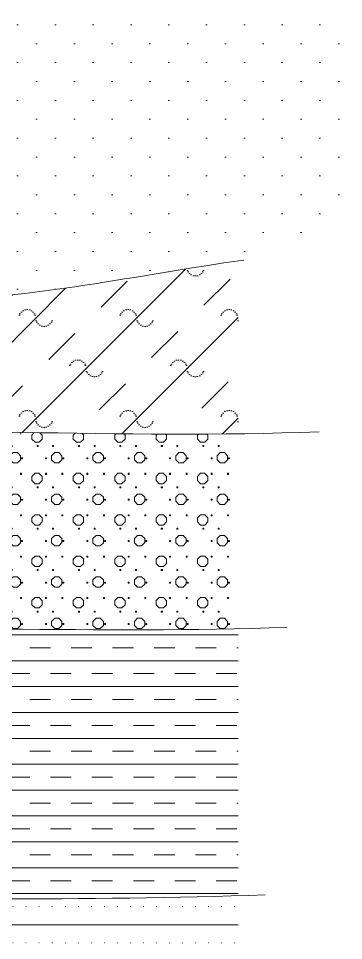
# Model space of a CAD drawing. Header units: millimetres. Extents: x -487 to 1510, y 26 to 459.
# Drawn here: x 994.3 to 1019.4, y 88.4 to 159.6 of the extents above; entities that cross this region are included whole.
import ezdxf

# ---------------------------------------------------------------- set-up
doc = ezdxf.new("R2010")
doc.units = ezdxf.units.MM
doc.layers.add('地质', color=8, linetype='Continuous', lineweight=9)

msp = doc.modelspace()

# ---------------------------------------------------------------- hatches: boundary and pattern name
at = {"layer": '地质'}
h = msp.add_hatch(dxfattribs=at)
h.set_pattern_fill('粉砂', color=256, scale=0.365, style=0)
h.set_pattern_definition([(0, (0, 0), (1.46, 1.46), [0, -2.92])])
edge = h.paths.add_edge_path()
edge.add_spline(control_points=[(1011.739999361278, 140.962666786377), (1032.449665800019, 147.901094198119), (1054.581248603213, 178.4633399110658), (1088.685018071877, 184.3402308369437), (1100.512493678173, 185.5)], knot_values=[0, 0, 0, 0, 65.52319078438887, 100.7067906943757, 100.7067906943757, 100.7067906943757, 100.7067906943758], degree=3, periodic=0)
edge.add_line((1100.512493678173, 185.5), (1099.012493678173, 185.5))
edge.add_line((1099.012493678173, 185.5), (1099.012493678173, 209.1666666666666))
edge.add_spline(control_points=[(1099.012493678173, 209.1666666666667), (1093.083632923925, 208.0986011814722), (1069.269008352002, 201.1633873294425), (1029.041657578757, 195.4897086941922), (993.2912014643837, 192.1187496247212), (973.9684977090271, 189.9018798702637), (971.4574332767195, 188.4666666666667)], knot_values=[649.1010055236413, 649.1010055236413, 649.1010055236413, 649.1010055236413, 667.2214145270441, 723.3387984328406, 769.3599474179633, 778.4725519987131, 778.4725519987131, 778.4725519987131, 778.4725519987134], degree=3, periodic=0)
edge.add_line((971.4574332767193, 188.4666666666666), (971.4574332767191, 136.4666666666666))
edge.add_spline(control_points=[(971.4574332767195, 136.4666666666667), (976.3367045186336, 138.0805026042539), (990.2167888096442, 136.9114204917104), (1003.224105965307, 139.7260116429266), (1011.30242975362, 140.8996596121705)], knot_values=[25.12476302369991, 25.12476302369999, 25.12476302369999, 25.12476302369999, 40.72939052020523, 65.22475859107598, 65.22475859107598, 65.22475859107598, 65.22475859107598], degree=3, periodic=0)
edge.add_spline(control_points=[(1011.30242975362, 140.8996596121705), (1011.448242154081, 140.920843762766), (1011.594097791452, 140.9418501375867), (1011.739999361278, 140.962666786377)], knot_values=[65.22475859107598, 65.22475859107598, 65.22475859107598, 65.22475859107598, 65.66689590967916, 65.66689590967916, 65.66689590967916, 65.66689590967916], degree=3, periodic=0)
h.paths.add_polyline_path([(1099.574993678173, 184.1625), (1108.983327011506, 184.1625), (1108.983327011506, 186.7875), (1099.574993678173, 186.7875)], flags=9)
h.paths.add_polyline_path([(972.0199332767193, 135.1291666666666), (981.4282666100526, 135.1291666666666), (981.4282666100526, 137.7541666666666), (972.0199332767193, 137.7541666666666)], flags=9)
h.paths.add_polyline_path([(972.0249332767193, 187.1341666666666), (981.4232666100526, 187.1341666666666), (981.4232666100526, 189.7291666666666), (972.0249332767193, 189.7291666666666)], flags=24)
h.paths.add_polyline_path([(1095.254993678173, 191.8591666666667), (1098.769993678173, 191.8591666666667), (1098.769993678173, 194.7241666666667), (1095.254993678173, 194.7241666666667)], flags=24)
h.paths.add_polyline_path([(1095.254993678173, 191.8591666666667), (1098.769993678173, 191.8591666666667), (1098.769993678173, 194.7241666666667), (1095.254993678173, 194.7241666666667)], flags=8)
h.paths.add_polyline_path([(1095.254993678173, 200.1925), (1098.769993678173, 200.1925), (1098.769993678173, 203.0575), (1095.254993678173, 203.0575)], flags=24)
h.paths.add_polyline_path([(1095.254993678173, 200.1925), (1098.769993678173, 200.1925), (1098.769993678173, 203.0575), (1095.254993678173, 203.0575)], flags=8)
h.paths.add_polyline_path([(1095.254993678173, 207.8591666666667), (1098.769993678173, 207.8591666666667), (1098.769993678173, 210.7241666666667), (1095.254993678173, 210.7241666666667)], flags=24)
h.paths.add_polyline_path([(1095.254993678173, 207.8591666666667), (1098.769993678173, 207.8591666666667), (1098.769993678173, 210.7241666666667), (1095.254993678173, 210.7241666666667)], flags=9)
h.paths.add_polyline_path([(974.6457666100526, 151.3416666666666), (976.3579888322748, 151.3416666666666), (976.3579888322748, 152.2116666666667), (974.6457666100526, 152.2116666666667)], flags=8)
h.paths.add_polyline_path([(973.0074332767192, 151.2066666666666), (986.7074332767193, 151.2066666666666), (986.7074332767193, 153.9066666666666), (973.0074332767192, 153.9066666666666)], flags=24)
h.paths.add_polyline_path([(974.6457666100526, 183.0083333333333), (976.3579888322748, 183.0083333333333), (976.3579888322748, 183.8783333333334), (974.6457666100526, 183.8783333333334)], flags=8)
h.paths.add_polyline_path([(973.0074332767192, 182.8733333333333), (986.7074332767193, 182.8733333333333), (986.7074332767193, 185.5733333333333), (973.0074332767192, 185.5733333333333)], flags=24)
h.paths.add_polyline_path([(1095.327493678173, 190.4616666666667), (1098.697493678173, 190.4616666666667), (1098.697493678173, 192.8916666666667), (1095.327493678173, 192.8916666666667)], flags=24)
h.paths.add_polyline_path([(1095.327493678173, 198.795), (1098.697493678173, 198.795), (1098.697493678173, 201.225), (1095.327493678173, 201.225)], flags=24)
h.paths.add_polyline_path([(1095.327493678173, 206.4616666666667), (1098.697493678173, 206.4616666666667), (1098.697493678173, 208.8916666666667), (1095.327493678173, 208.8916666666667)], flags=24)
h.paths.add_polyline_path([(972.961687061867, 149.6787070415765), (980.6655082586947, 149.6787070415765), (980.6655082586947, 152.4195866378274), (972.961687061867, 152.4195866378274)], flags=24)
h.paths.add_polyline_path([(972.9623359443473, 165.348618120644), (980.6648593762145, 165.348618120644), (980.6648593762145, 168.0856044220139), (972.9623359443473, 168.0856044220139)], flags=24)
h.paths.add_polyline_path([(972.961687061867, 181.3453737082432), (980.6655082586947, 181.3453737082432), (980.6655082586947, 184.0862533044941), (972.961687061867, 184.0862533044941)], flags=24)
h.paths.add_polyline_path([(1092.404854789284, 195.4895833333333), (1095.370132567062, 195.4895833333333), (1095.370132567062, 199.0520833333333), (1092.404854789284, 199.0520833333333)], flags=24)
h = msp.add_hatch(dxfattribs=at)
h.set_pattern_fill('淤泥质粉质粘土', color=256, scale=0.3, style=0)
h.set_pattern_definition([(45, (0.039, 0.22178), (4.618527782440651e-16, 7.798822111062671), [0, -5.514600000000001]), (45, (0.08710000000000001, 0.325), (4.618527782440651e-16, 7.798822111062671), [0, -5.514600000000001]), (45, (0.195, 0.455), (4.618527782440651e-16, 7.798822111062671), [0, -5.514600000000001]), (45, (0.325, 0.5629000000000001), (4.618527782440651e-16, 7.798822111062671), [0, -5.514600000000001]), (45, (0.4875, 0.6292), (4.618527782440651e-16, 7.798822111062671), [0, -5.514600000000001]), (45, (0.65, 0.65), (4.618527782440651e-16, 7.798822111062671), [0, -5.514600000000001]), (45, (0.8125, 0.6292), (4.618527782440651e-16, 7.798822111062671), [0, -5.514600000000001]), (45, (0.9750000000000001, 0.5629000000000001), (4.618527782440651e-16, 7.798822111062671), [0, -5.514600000000001]), (45, (1.105, 0.455), (4.618527782440651e-16, 7.798822111062671), [0, -5.514600000000001]), (45, (1.2129, 0.325), (4.618527782440651e-16, 7.798822111062671), [0, -5.514600000000001]), (45, (1.261, 0.22178), (4.618527782440651e-16, 7.798822111062671), [0, -5.514600000000001]), (45, (1.3, 0), (4.618527782440651e-16, 7.798822111062671), [0, -5.514600000000001]), (45, (1.339, -0.22178), (4.618527782440651e-16, 7.798822111062671), [0, -5.514600000000001]), (45, (1.3871, -0.325), (4.618527782440651e-16, 7.798822111062671), [0, -5.514600000000001]), (45, (1.495, -0.455), (4.618527782440651e-16, 7.798822111062671), [0, -5.514600000000001]), (45, (1.625, -0.5629000000000001), (4.618527782440651e-16, 7.798822111062671), [0, -5.514600000000001]), (45, (1.7875, -0.6292), (4.618527782440651e-16, 7.798822111062671), [0, -5.514600000000001]), (45, (1.95, -0.65), (4.618527782440651e-16, 7.798822111062671), [0, -5.514600000000001]), (45, (2.1125, -0.6292), (4.618527782440651e-16, 7.798822111062671), [0, -5.514600000000001]), (45, (2.275, -0.5629000000000001), (4.618527782440651e-16, 7.798822111062671), [0, -5.514600000000001]), (45, (2.405, -0.455), (4.618527782440651e-16, 7.798822111062671), [0, -5.514600000000001]), (45, (2.5129, -0.325), (4.618527782440651e-16, 7.798822111062671), [0, -5.514600000000001]), (45, (2.561, -0.22178), (4.618527782440651e-16, 7.798822111062671), [0, -5.514600000000001]), (45, (1.3, 0), (-3.899411055531335, 3.899411055531335), []), (45, (5.514600000000001, 0), (-3.899411055531335, 3.899411055531335), [2.86, -2.86])])
edge = h.paths.add_edge_path()
edge.add_spline(control_points=[(1011.30242975362, 140.8996596121705), (1003.224105965307, 139.7260116429266), (990.2167888096442, 136.9114204917104), (976.3367045186336, 138.0805026042539), (971.4574332767195, 136.4666666666667)], knot_values=[25.1247630236999, 25.1247630236999, 25.1247630236999, 25.1247630236999, 49.62013109457065, 65.2247585910759, 65.2247585910759, 65.2247585910759, 65.22475859107598], degree=3, periodic=0)
edge.add_line((971.4574332767193, 136.4666666666667), (971.4574332767193, 127.4666666666666))
edge.add_spline(control_points=[(971.4574332767191, 127.4666666666666), (984.7120388230587, 128.1368088580668), (998.0209282597974, 127.3665237556392), (1011.302429753619, 127.5345055914113)], knot_values=[436.9476168852325, 436.9476168852325, 436.9476168852325, 436.9476168852327, 476.7909949790481, 476.7909949790481, 476.7909949790481, 476.7909949790481], degree=3, periodic=0)
edge.add_line((1011.302429753619, 127.5345055914113), (1011.302429753619, 140.8996596121702))
edge = h.paths.add_edge_path()
edge.add_spline(control_points=[(971.4574332767195, 136.4666666666667), (964.001558926316, 134.0006102872932), (957.7647065047809, 126.7039582307313), (949.9904581743357, 125.8472184070143)], knot_values=[1.279779596799273, 1.279779596799273, 1.279779596799273, 1.279779596799354, 25.12476302369999, 25.12476302369999, 25.12476302369999, 25.12476302369999], degree=3, periodic=0)
edge.add_spline(control_points=[(949.9904581743552, 125.8472184069365), (957.1501182670012, 126.32198984738), (964.2958521235909, 127.104582885971), (971.4574332767191, 127.4666666666666)], knot_values=[415.4198856648617, 415.4198856648617, 415.4198856648617, 415.4198856648617, 436.9476168852325, 436.9476168852325, 436.9476168852325, 436.9476168852327], degree=3, periodic=0)
edge.add_line((971.4574332767193, 127.4666666666666), (971.4574332767194, 136.4666666666665))
h.paths.add_polyline_path([(972.0199332767193, 126.1291666666666), (981.4282666100526, 126.1291666666666), (981.4282666100526, 128.7541666666666), (972.0199332767193, 128.7541666666666)], flags=9)
h.paths.add_polyline_path([(972.0199332767193, 135.1291666666666), (981.4282666100526, 135.1291666666666), (981.4282666100526, 137.7541666666666), (972.0199332767193, 137.7541666666666)], flags=24)
h.paths.add_polyline_path([(974.6457666100526, 127.3416666666666), (976.3579888322748, 127.3416666666666), (976.3579888322748, 128.2116666666667), (974.6457666100526, 128.2116666666667)], flags=24)
h.paths.add_polyline_path([(973.0074332767192, 127.2066666666666), (985.285211054497, 127.2066666666666), (985.285211054497, 129.9066666666666), (973.0074332767192, 129.9066666666666)], flags=9)
h.paths.add_polyline_path([(972.9707714165895, 126.0211247296323), (979.1798557713118, 126.0211247296323), (979.1798557713118, 128.7074981975487), (972.9707714165895, 128.7074981975487)], flags=9)
h.paths.add_polyline_path([(967.6999332767193, 127.1591666666666), (971.2149332767192, 127.1591666666666), (971.2149332767192, 130.0241666666666), (967.6999332767193, 130.0241666666666)], flags=24)
h.paths.add_polyline_path([(967.6999332767193, 127.1591666666666), (971.2149332767192, 127.1591666666666), (971.2149332767192, 130.0241666666666), (967.6999332767193, 130.0241666666666)], flags=25)
h.paths.add_polyline_path([(967.7724332767193, 126.095), (971.1424332767192, 126.095), (971.1424332767192, 128.525), (967.7724332767193, 128.525)], flags=25)
h = msp.add_hatch(dxfattribs=at)
h.set_pattern_fill('砾砂', color=256, scale=0.3, style=0)
h.set_pattern_definition([(90, (2.6399968, 0.8), (-3.2, 1.959370166115804e-16), [0.08000000000000002, -3.12]), (225, (1.92, 1.28), (-3.200000990236648, 3.552713678800501e-16), [0.3394112, -4.18608]), (270, (1.68, 1.04), (3.2, -5.878110498347411e-16), [0.3200000000000001, -2.88]), (315, (1.68, 0.7200000000000001), (-3.200000990236647, 7.105427357601002e-16), [0.3394112, -4.18608]), (0, (1.92, 0.48), (0, 3.2), [0.3200000000000001, -2.88]), (45, (2.24, 0.48), (0, 3.200000990236647), [0.3394112, -4.18608]), (90, (2.48, 0.7200000000000001), (-3.2, 1.959370166115804e-16), [0.3200000000000001, -2.88]), (135, (2.48, 1.04), (0, 3.200000990236647), [0.3394112, -4.18608]), (180, (0.7200000000000001, 2.88), (-3.918740332231607e-16, -3.2), [0.3200000000000001, -2.88]), (135, (0.96, 2.64), (0, 3.200000990236647), [0.3394112, -4.18608]), (90, (0.96, 2.32), (-3.2, 1.959370166115804e-16), [0.3200000000000001, -2.88]), (45, (0.7200000000000001, 2.08), (0, 3.200000990236647), [0.3394112, -4.18608]), (0, (0.4, 2.08), (0, 3.2), [0.3200000000000001, -2.88]), (315, (0.15999968, 2.32), (-3.200000990236647, 7.105427357601002e-16), [0.3394112, -4.18608]), (270, (0.15999968, 2.64), (3.2, -5.878110498347411e-16), [0.3200000000000001, -2.88]), (225, (0.4, 2.88), (-3.200000990236648, 3.552713678800501e-16), [0.3394112, -4.18608]), (270, (1.1999968, 2.88), (3.2, -5.878110498347411e-16), [0.08000000000000002, -3.12]), (0, (1.1999968, 2.8), (0, 3.2), [0.08000000000000002, -3.12]), (90, (1.2799968, 2.8), (-3.2, 1.959370166115804e-16), [0.08000000000000002, -3.12]), (180, (1.2799968, 2.88), (-3.918740332231607e-16, -3.2), [0.08000000000000002, -3.12]), (90, (2.5599968, 2.8), (-3.2, 1.959370166115804e-16), [0.08000000000000002, -3.12]), (270, (2.4799968, 2.88), (3.2, -5.878110498347411e-16), [0.08000000000000002, -3.12]), (0, (2.4799968, 2.8), (0, 3.2), [0.08000000000000002, -3.12]), (180, (2.5599968, 2.88), (-3.918740332231607e-16, -3.2), [0.08000000000000002, -3.12]), (270, (0.5599999999999999, 1.84), (3.2, -5.878110498347411e-16), [0.08000000000000002, -3.12]), (0, (0.5599999999999999, 1.76), (0, 3.2), [0.08000000000000002, -3.12]), (90, (0.6400000000000001, 1.76), (-3.2, 1.959370166115804e-16), [0.08000000000000002, -3.12]), (180, (0.6400000000000001, 1.84), (-3.918740332231607e-16, -3.2), [0.08000000000000002, -3.12]), (180, (1.2799968, 0.8800000000000001), (-3.918740332231607e-16, -3.2), [0.08000000000000002, -3.12]), (90, (1.2799968, 0.8), (-3.2, 1.959370166115804e-16), [0.08000000000000002, -3.12]), (0, (1.1999968, 0.8), (0, 3.2), [0.08000000000000002, -3.12]), (270, (1.1999968, 0.8800000000000001), (3.2, -5.878110498347411e-16), [0.08000000000000002, -3.12]), (270, (2.5599968, 0.8800000000000001), (3.2, -5.878110498347411e-16), [0.08000000000000002, -3.12]), (180, (1.8399968, 1.84), (-3.918740332231607e-16, -3.2), [0.08000000000000002, -3.12]), (90, (1.8399968, 1.76), (-3.2, 1.959370166115804e-16), [0.08000000000000002, -3.12]), (0, (1.7599968, 1.76), (0, 3.2), [0.08000000000000002, -3.12]), (270, (1.7599968, 1.84), (3.2, -5.878110498347411e-16), [0.08000000000000002, -3.12]), (0, (1.92, 1.28), (0, 3.2), [0.3200000000000001, -2.88]), (180, (2.6399968, 0.8800000000000001), (-3.918740332231607e-16, -3.2), [0.08000000000000002, -3.12]), (0, (2.5599968, 0.8), (0, 3.2), [0.08000000000000002, -3.12])])
edge = h.paths.add_edge_path()
edge.add_spline(control_points=[(1011.302429753619, 127.5345055914113), (998.0209282597974, 127.3665237556392), (984.7120388230587, 128.1368088580668), (971.4574332767191, 127.4666666666666)], knot_values=[436.9476168852325, 436.9476168852325, 436.9476168852325, 436.9476168852325, 476.7909949790479, 476.7909949790481, 476.7909949790481, 476.7909949790481], degree=3, periodic=0)
edge.add_line((971.4574332767193, 127.4666666666666), (971.4574332767191, 112.1333333333333))
edge.add_spline(control_points=[(971.4574332767191, 112.1333333333333), (984.7124512517646, 112.8474400146385), (998.0232796086375, 112.1727884682216), (1011.302429753619, 112.4699862789135)], knot_values=[63.87228512152414, 63.87228512152414, 63.87228512152414, 63.87228512152425, 103.7178976632972, 103.7178976632972, 103.7178976632972, 103.7178976632972], degree=3, periodic=0)
edge.add_line((1011.302429753619, 112.4699862789135), (1011.302429753619, 127.5345055914113))
h.paths.add_polyline_path([(972.0199332767193, 110.7958333333333), (981.4282666100526, 110.7958333333333), (981.4282666100526, 113.4208333333333), (972.0199332767193, 113.4208333333333)], flags=9)
h.paths.add_polyline_path([(972.0199332767193, 126.1291666666666), (981.4282666100526, 126.1291666666666), (981.4282666100526, 128.7541666666666), (972.0199332767193, 128.7541666666666)], flags=9)
h.paths.add_polyline_path([(974.6457666100526, 127.3416666666666), (976.3579888322748, 127.3416666666666), (976.3579888322748, 128.2116666666667), (974.6457666100526, 128.2116666666667)], flags=24)
h.paths.add_polyline_path([(973.0074332767192, 127.2066666666666), (985.285211054497, 127.2066666666666), (985.285211054497, 129.9066666666666), (973.0074332767192, 129.9066666666666)], flags=9)
h.paths.add_polyline_path([(972.9707714165895, 126.0211247296323), (979.1798557713118, 126.0211247296323), (979.1798557713118, 128.7074981975487), (972.9707714165895, 128.7074981975487)], flags=9)
h = msp.add_hatch(dxfattribs=at)
h.set_pattern_fill('泥岩', color=256, scale=0.3, style=0)
h.set_pattern_definition([(0, (0, 0), (0, 2), []), (0, (0, -1), (1.6, 2), [1.6, -1.6])])
edge = h.paths.add_edge_path()
edge.add_spline(control_points=[(948.7249957260058, 110.4333333333333), (935.058893733419, 109.6580669355828), (921.331268732429, 110.2842216047234), (907.649765534417, 110.8695460126806)], knot_values=[0.6689629319503396, 0.668962931950432, 0.668962931950432, 0.668962931950432, 41.74621009875807, 41.74621009875807, 41.74621009875807, 41.74621009875807], degree=3, periodic=0)
edge.add_spline(control_points=[(907.649765534407, 110.8695460126849), (907.4383847022654, 108.4790156641309), (907.1192405290119, 106.0664565350676), (907.786346515873, 103.9158566220718)], knot_values=[18.97166637898514, 18.97166637898514, 18.97166637898514, 18.97166637898514, 25.92712472543213, 25.92712472543213, 25.92712472543213, 25.92712472550279], degree=3, periodic=0)
edge.add_spline(control_points=[(907.786346515893, 103.9158566220062), (923.8343167428152, 103.4442337815813), (936.5109579517571, 103.9783240270405), (948.6895176583286, 105.8518177787079), (948.724995726002, 105.8572883235731)], knot_values=[0, 0, 0, 0, 35.3494680982282, 35.45276097773635, 35.45276097773635, 35.45276097773635, 35.45276097773635], degree=3, periodic=0)
edge.add_line((948.724995726006, 105.8572883235737), (948.7249957260062, 110.4333333333334))
edge = h.paths.add_edge_path()
edge.add_spline(control_points=[(948.724995726002, 105.8572883235731), (948.6895176583286, 105.8518177787079), (936.5109579517571, 103.9783240270405), (923.8343167428152, 103.4442337815813), (907.786346515893, 103.9158566220062)], knot_values=[0, 0, 0, 0, 0.103292879508146, 35.45276097773635, 35.45276097773635, 35.45276097773635, 35.45276097773635], degree=3, periodic=0)
edge.add_spline(control_points=[(907.7863465158797, 103.9158566220499), (908.7178347793814, 100.9129476122877), (911.5722030541573, 98.42077731843798), (912.2712313636918, 95.30141578365172)], knot_values=[25.92712472543213, 25.92712472543213, 25.92712472543213, 25.92712472550279, 35.63911643964278, 35.63911643964278, 35.63911643964278, 35.6391164396428], degree=3, periodic=0)
edge.add_spline(control_points=[(912.2712313636916, 95.30141578365169), (927.0212060399726, 95.18350966043704), (940.5465072264628, 96.18453982312441), (948.7171616007104, 95.3979561623005), (948.7249957260057, 95.39719986292877)], knot_values=[0, 0, 0, 0, 31.76723153484713, 31.79773867194409, 31.79773867194409, 31.79773867194409, 31.79773867194409], degree=3, periodic=0)
edge.add_line((948.7249957260061, 95.39719986292873), (948.7249957260062, 105.8572883235737))
edge = h.paths.add_edge_path(flags=17)
edge.add_spline(control_points=[(948.724995726002, 105.8572883235731), (953.1050891293113, 106.5326773469275), (958.4450851908532, 107.5971113676177), (962.6059531181328, 110.9206941850959), (963.4051260011412, 111.5684210308626)], knot_values=[35.45276097773635, 35.45276097773635, 35.45276097773635, 35.45276097773635, 48.2052159397028, 51.25279419769462, 51.25279419769462, 51.25279419769462, 51.25279419769462], degree=3, periodic=0)
edge.add_spline(control_points=[(963.4051260011412, 111.5684210308625), (958.5129764201142, 111.169059616577), (953.6229374228342, 110.7111894197106), (948.7249957260059, 110.4333333333333)], knot_values=[41.74621009875798, 41.74621009875798, 41.74621009875798, 41.74621009875798, 56.46832777345156, 56.46832777345166, 56.46832777345166, 56.46832777345166], degree=3, periodic=0)
edge.add_line((948.7249957260061, 110.4333333333333), (948.7249957260061, 105.8572883235737))
edge = h.paths.add_edge_path()
edge.add_spline(control_points=[(971.4574332767193, 112.1333333333333), (968.7715950276745, 111.9888539028224), (966.0880431284891, 111.7874359159642), (963.4051260011412, 111.5684210308625)], knot_values=[56.46832777345165, 56.46832777345165, 56.46832777345165, 56.46832777345179, 64.54212457914434, 64.54212457914434, 64.54212457914434, 64.54212457914434], degree=3, periodic=0)
edge.add_spline(control_points=[(963.4051260011412, 111.5684210308626), (962.6059531181328, 110.9206941850959), (958.4450851908532, 107.5971113676177), (953.1050891293113, 106.5326773469275), (948.724995726002, 105.8572883235731)], knot_values=[35.45276097773634, 35.45276097773634, 35.45276097773634, 35.45276097773634, 38.50033923572816, 51.25279419769461, 51.25279419769461, 51.25279419769461, 51.25279419769461], degree=3, periodic=0)
edge.add_line((948.7249957260061, 105.8572883235737), (948.7249957260061, 95.39719986292873))
edge.add_spline(control_points=[(948.7249957260057, 95.39719986292877), (951.850925887031, 95.09542539191627), (954.924357410925, 94.35764680427526), (959.8152297108669, 93.60791395895919), (964.3234190396311, 91.88784457533025)], knot_values=[31.79773867194409, 31.79773867194409, 31.79773867194409, 31.79773867194409, 43.97053095995651, 47.74626879241915, 47.74626879241915, 47.74626879241915, 47.74626879241915], degree=3, periodic=0)
edge.add_spline(control_points=[(964.3234190396178, 91.88784457533647), (966.7013132445965, 91.85879227944346), (969.079167235267, 91.83005667881604), (971.4574332767202, 91.79999999999998)], knot_values=[51.82061852595063, 51.82061852595063, 51.82061852595063, 51.82061852595063, 58.95669010479719, 58.95669010479828, 58.95669010479828, 58.95669010479828], degree=3, periodic=0)
edge.add_line((971.4574332767191, 91.8), (971.4574332767193, 112.1333333333333))
edge = h.paths.add_edge_path()
edge.add_spline(control_points=[(1011.302429753619, 112.4699621723708), (998.0232903287388, 112.1726027513412), (984.712518673502, 112.8463648013233), (971.4574332767193, 112.1333333333333)], knot_values=[64.54212457914421, 64.54212457914421, 64.54212457914421, 64.54212457914421, 104.3877355997601, 104.3877355997601, 104.3877355997601, 104.3877355997602], degree=3, periodic=0)
edge.add_line((971.4574332767193, 112.1333333333333), (971.4574332767193, 91.8))
edge.add_spline(control_points=[(971.4574332767205, 91.79999999999997), (984.7363644884819, 91.63218001539951), (998.0281413511672, 91.42317552157267), (1011.302429753618, 91.84247075067918)], knot_values=[58.95669010479719, 58.95669010479828, 58.95669010479828, 58.95669010479828, 98.800594010446, 98.800594010446, 98.800594010446, 98.800594010446], degree=3, periodic=0)
edge.add_line((1011.302429753619, 91.8424707506792), (1011.302429753619, 112.4699621723708))
h.paths.add_polyline_path([(917.2035651877362, 105.1449092979248), (938.4091207432919, 105.1449092979248), (938.4091207432919, 109.0282426312582), (917.2035651877362, 109.0282426312582)], flags=24)
h.paths.add_polyline_path([(941.2145790593393, 106.0923611111111), (945.9854123926726, 106.0923611111111), (945.9854123926726, 109.7381944444444), (941.2145790593393, 109.7381944444444)], flags=24)
h.paths.add_polyline_path([(917.8327408916723, 97.80796431910524), (939.0549631138946, 97.80796431910524), (939.0549631138946, 101.7412976524386), (917.8327408916723, 101.7412976524386)], flags=24)
h.paths.add_polyline_path([(944.989995726006, 96.51166666666668), (948.459995726006, 96.51166666666668), (948.459995726006, 99.24166666666669), (944.989995726006, 99.24166666666669)], flags=8)
h.paths.add_polyline_path([(944.989995726006, 96.51166666666668), (948.459995726006, 96.51166666666668), (948.459995726006, 99.24166666666669), (944.989995726006, 99.24166666666669)], flags=24)
h.paths.add_polyline_path([(941.2215235037837, 98.59930555555555), (945.9784679482282, 98.59930555555555), (945.9784679482282, 102.2034722222222), (941.2215235037837, 102.2034722222222)], flags=24)
h.paths.add_polyline_path([(949.0859058961614, 110.3042484030603), (958.4942392294947, 110.3042484030603), (958.4942392294947, 112.9292484030603), (949.0859058961614, 112.9292484030603)], flags=9)
h.paths.add_polyline_path([(949.287495726006, 94.25575093856858), (958.6958290593393, 94.25575093856858), (958.6958290593393, 96.88075093856858), (949.287495726006, 96.88075093856858)], flags=25)
h.paths.add_polyline_path([(949.3681304376851, 103.9055202466139), (958.7764637710184, 103.9055202466139), (958.7764637710184, 106.5305202466139), (949.3681304376851, 106.5305202466139)], flags=24)
h.paths.add_polyline_path([(967.7224332767192, 105.2116666666667), (971.1924332767193, 105.2116666666667), (971.1924332767193, 107.9416666666667), (967.7224332767192, 107.9416666666667)], flags=8)
h.paths.add_polyline_path([(967.7224332767192, 105.2116666666667), (971.1924332767193, 105.2116666666667), (971.1924332767193, 107.9416666666667), (967.7224332767192, 107.9416666666667)], flags=24)
h.paths.add_polyline_path([(951.9120790593394, 96.6404166666667), (952.9156901704505, 96.6404166666667), (952.9156901704505, 97.51791666666668), (951.9120790593394, 97.51791666666668)], flags=8)
h.paths.add_polyline_path([(950.284995726006, 96.51666666666668), (963.964995726006, 96.51666666666668), (963.964995726006, 99.15666666666668), (950.284995726006, 99.15666666666668)], flags=24)
h.paths.add_polyline_path([(963.953961054497, 99.96597222222218), (968.7109054989414, 99.96597222222218), (968.7109054989414, 103.5701388888888), (963.953961054497, 103.5701388888888)], flags=24)
h.paths.add_polyline_path([(972.0249332767193, 90.46749999999996), (981.4232666100526, 90.46749999999996), (981.4232666100526, 93.06249999999997), (972.0249332767193, 93.06249999999997)], flags=9)
h.paths.add_polyline_path([(972.0199332767193, 110.7958333333333), (981.4282666100526, 110.7958333333333), (981.4282666100526, 113.4208333333333), (972.0199332767193, 113.4208333333333)], flags=9)
h.paths.add_polyline_path([(974.6445166100526, 105.3404166666667), (975.6481277211637, 105.3404166666667), (975.6481277211637, 106.2179166666667), (974.6445166100526, 106.2179166666667)], flags=8)
h.paths.add_polyline_path([(973.0174332767192, 105.2166666666667), (986.6974332767193, 105.2166666666667), (986.6974332767193, 107.8566666666667), (973.0174332767192, 107.8566666666667)], flags=24)
h = msp.add_hatch(dxfattribs=at)
h.set_pattern_fill('细砂岩', color=256, scale=0.3, style=0)
h.set_pattern_definition([(0, (0, 0), (0, 2.8), []), (0, (0, 1.4), (0, 2.8), [0.028, -0.9800000000000001])])
edge = h.paths.add_edge_path()
edge.add_spline(control_points=[(948.724995726006, 92.10000000000002), (936.6430858769702, 92.29421530298558), (924.5346689338645, 92.5888275257012), (912.5072324960383, 91.52842810294919)], knot_values=[0, 0, 0, 4.263256414560601e-14, 36.22227309012369, 36.22227309012369, 36.22227309012369, 36.22227309012369], degree=3, periodic=0)
edge.add_spline(control_points=[(912.5072324960385, 91.52842810294923), (912.6311556635092, 83.10091721411689), (916.068429231022, 77.38769480727096), (914.6889096611785, 66.43333333333334)], knot_values=[39.41947787384477, 39.41947787384477, 39.41947787384477, 39.41947787384479, 64.91573938684542, 64.91573938684542, 64.91573938684542, 64.91573938684542], degree=3, periodic=0)
edge.add_line((914.6889096611784, 66.43333333333334), (947.224995726006, 66.43333333333334))
edge.add_line((947.224995726006, 66.43333333333334), (948.7249957260061, 66.43333333333334))
edge.add_line((948.7249957260061, 66.43333333333334), (948.7249957260059, 92.10000000000001))
edge = h.paths.add_edge_path()
edge.add_spline(control_points=[(971.4574332767202, 91.79999999999998), (969.079167235267, 91.83005667881604), (966.7013132445965, 91.85879227944346), (964.3234190396178, 91.88784457533647)], knot_values=[51.82061852595062, 51.82061852595062, 51.82061852595062, 51.82061852595172, 58.95669010479828, 58.95669010479828, 58.95669010479828, 58.95669010479828], degree=3, periodic=0)
edge.add_spline(control_points=[(964.3234190396178, 91.88784457533647), (959.125711195843, 91.95134838720774), (953.9278112114087, 92.01636534302101), (948.724995726006, 92.10000000000002)], knot_values=[36.22227309012364, 36.22227309012364, 36.22227309012364, 36.22227309012364, 51.82061852595059, 51.82061852595059, 51.82061852595059, 51.82061852595063], degree=3, periodic=0)
edge.add_line((948.7249957260061, 92.10000000000002), (948.7249957260061, 66.43333333333334))
edge.add_line((948.7249957260061, 66.43333333333334), (950.224995726006, 66.43333333333334))
edge.add_line((950.224995726006, 66.43333333333334), (1011.302429753619, 66.43333333333334))
edge.add_line((1011.302429753619, 66.43333333333334), (1011.302429753619, 91.84247075067918))
edge.add_spline(control_points=[(1011.302429753618, 91.84247075067918), (998.0281413511672, 91.42317552157267), (984.7363644884819, 91.63218001539951), (971.4574332767205, 91.79999999999997)], knot_values=[58.95669010479718, 58.95669010479718, 58.95669010479718, 58.95669010479718, 98.8005940104449, 98.8005940104449, 98.8005940104449, 98.80059401044599], degree=3, periodic=0)
edge = h.paths.add_edge_path()
edge.add_spline(control_points=[(948.7249957260057, 95.39719986292877), (948.7171616007104, 95.3979561623005), (940.5465072264628, 96.18453982312441), (927.0212060399726, 95.18350966043704), (912.2712313636916, 95.30141578365169)], knot_values=[0, 0, 0, 0, 0.0305071370969614, 31.79773867194409, 31.79773867194409, 31.79773867194409, 31.79773867194409], degree=3, periodic=0)
edge.add_spline(control_points=[(912.2712313636918, 95.30141578365172), (912.5433258774187, 94.08721437239328), (912.4888582585892, 92.7779853030985), (912.5072324960385, 91.52842810294925)], knot_values=[35.63911643964278, 35.63911643964278, 35.63911643964278, 35.6391164396428, 39.41947787384477, 39.41947787384477, 39.41947787384477, 39.41947787384479], degree=3, periodic=0)
edge.add_spline(control_points=[(912.5072324960383, 91.52842810294919), (924.5346689338645, 92.5888275257012), (936.6430858769702, 92.29421530298558), (948.724995726006, 92.10000000000002)], knot_values=[0, 0, 0, 0, 36.22227309012364, 36.22227309012369, 36.22227309012369, 36.22227309012369], degree=3, periodic=0)
edge.add_line((948.724995726006, 92.10000000000002), (948.7249957260062, 95.39719986292872))
h.paths.add_polyline_path([(918.6276907898307, 77.75405834161423), (939.849913012053, 77.75405834161423), (939.849913012053, 81.68739167494755), (918.6276907898307, 81.68739167494755)], flags=24)
h.paths.add_polyline_path([(944.989995726006, 72.51166666666668), (948.459995726006, 72.51166666666668), (948.459995726006, 75.24166666666669), (944.989995726006, 75.24166666666669)], flags=8)
h.paths.add_polyline_path([(944.989995726006, 72.51166666666668), (948.459995726006, 72.51166666666668), (948.459995726006, 75.24166666666669), (944.989995726006, 75.24166666666669)], flags=24)
h.paths.add_polyline_path([(944.989995726006, 89.17833333333334), (948.459995726006, 89.17833333333334), (948.459995726006, 91.90833333333335), (944.989995726006, 91.90833333333335)], flags=24)
h.paths.add_polyline_path([(944.989995726006, 89.17833333333334), (948.459995726006, 89.17833333333334), (948.459995726006, 91.90833333333335), (944.989995726006, 91.90833333333335)], flags=8)
h.paths.add_polyline_path([(941.2215235037837, 77.26597222222223), (945.9784679482282, 77.26597222222223), (945.9784679482282, 80.87013888888889), (941.2215235037837, 80.87013888888889)], flags=24)
h.paths.add_polyline_path([(972.0199332767193, 67.12916666666663), (981.4282666100526, 67.12916666666663), (981.4282666100526, 69.75416666666663), (972.0199332767193, 69.75416666666663)], flags=24)
h.paths.add_polyline_path([(972.0249332767193, 80.80083333333327), (981.4232666100526, 80.80083333333327), (981.4232666100526, 83.39583333333329), (972.0249332767193, 83.39583333333329)], flags=24)
h.paths.add_polyline_path([(972.0249332767193, 90.46749999999996), (981.4232666100526, 90.46749999999996), (981.4232666100526, 93.06249999999997), (972.0249332767193, 93.06249999999997)], flags=9)
h.paths.add_polyline_path([(949.157480185107, 66.07002745057278), (958.5658135184403, 66.07002745057278), (958.5658135184403, 68.69502745057278), (949.157480185107, 68.69502745057278)], flags=9)
h.paths.add_polyline_path([(949.1274313083654, 91.4661328362201), (958.5357646416987, 91.4661328362201), (958.5357646416987, 94.0911328362201), (949.1274313083654, 94.0911328362201)], flags=9)
h.paths.add_polyline_path([(974.6445166100526, 70.00708333333334), (975.6481277211637, 70.00708333333334), (975.6481277211637, 70.88458333333332), (974.6445166100526, 70.88458333333332)], flags=8)
h.paths.add_polyline_path([(973.0174332767192, 69.88333333333333), (986.6974332767193, 69.88333333333333), (986.6974332767193, 72.52333333333333), (973.0174332767192, 72.52333333333333)], flags=24)
h.paths.add_polyline_path([(967.7224332767192, 69.87833333333333), (971.1924332767193, 69.87833333333333), (971.1924332767193, 72.60833333333333), (967.7224332767192, 72.60833333333333)], flags=24)
h.paths.add_polyline_path([(967.7224332767192, 69.87833333333333), (971.1924332767193, 69.87833333333333), (971.1924332767193, 72.60833333333333), (967.7224332767192, 72.60833333333333)], flags=8)
h.paths.add_polyline_path([(974.6445166100526, 83.00708333333334), (975.6481277211637, 83.00708333333334), (975.6481277211637, 83.88458333333332), (974.6445166100526, 83.88458333333332)], flags=8)
h.paths.add_polyline_path([(973.0174332767192, 82.88333333333333), (988.1196554989415, 82.88333333333333), (988.1196554989415, 85.52333333333333), (973.0174332767192, 85.52333333333333)], flags=24)
h.paths.add_polyline_path([(967.7224332767192, 82.87833333333333), (971.1924332767193, 82.87833333333333), (971.1924332767193, 85.60833333333333), (967.7224332767192, 85.60833333333333)], flags=8)
h.paths.add_polyline_path([(967.7224332767192, 82.87833333333333), (971.1924332767193, 82.87833333333333), (971.1924332767193, 85.60833333333333), (967.7224332767192, 85.60833333333333)], flags=24)
h.paths.add_polyline_path([(951.9120790593394, 72.6404166666667), (952.9156901704505, 72.6404166666667), (952.9156901704505, 73.51791666666668), (951.9120790593394, 73.51791666666668)], flags=8)
h.paths.add_polyline_path([(950.284995726006, 72.51666666666668), (963.964995726006, 72.51666666666668), (963.964995726006, 75.15666666666668), (950.284995726006, 75.15666666666668)], flags=24)
h.paths.add_polyline_path([(951.9120790593394, 89.30708333333335), (952.9156901704505, 89.30708333333335), (952.9156901704505, 90.18458333333334), (951.9120790593394, 90.18458333333334)], flags=8)
h.paths.add_polyline_path([(950.284995726006, 89.18333333333334), (963.964995726006, 89.18333333333334), (963.964995726006, 91.82333333333334), (950.284995726006, 91.82333333333334)], flags=24)
h.paths.add_polyline_path([(963.953961054497, 73.29930555555552), (968.7109054989414, 73.29930555555552), (968.7109054989414, 76.90347222222218), (963.953961054497, 76.90347222222218)], flags=24)
h.paths.add_polyline_path([(963.953961054497, 84.96597222222218), (968.7109054989414, 84.96597222222218), (968.7109054989414, 88.57013888888883), (963.953961054497, 88.57013888888883)], flags=24)
h.paths.add_polyline_path([(918.7353379487812, 91.93866186356554), (939.9408935043368, 91.93866186356554), (939.9408935043368, 95.82199519689888), (918.7353379487812, 95.82199519689888)], flags=9)
h.paths.add_polyline_path([(941.2215235037837, 91.76597222222223), (945.9784679482282, 91.76597222222223), (945.9784679482282, 95.37013888888889), (941.2215235037837, 95.37013888888889)], flags=24)

# ---------------------------------------------------------------- linework, layer by layer
for points, start_tangent, end_tangent in [([(542.6504080551993, 173.3), (596.1514218025594, 181.9666666666667), (649.042246954462, 173.7333333333333), (697.8037757578816, 176.9333333333333), (746.5216791173998, 161.1197143892909), (827.741825282691, 137.545743931599), (906.2528836961969, 126.4669786957577), (948.724995726006, 125.7666666666667), (971.4574332767193, 127.4666666666666), (1017.56525935319, 127.6925889936904)], (0.9999504085633053, -0.00995893639295327), (0.9992277127563511, 0.03929348622495887)), ([(948.724995726006, 125.7666666666667), (971.4574332767193, 136.4666666666666), (987.0072112590437, 137.7738789696637), (1011.739999361278, 140.962666786377)], (0.9998599840745459, 0.01673356645932671), (0.9899745872200736, 0.1412455898725514)), ([(906.9813729115526, 110.8981041739614), (948.724995726006, 110.4333333333333), (971.4574332767193, 112.1333333333333), (1015.068441747744, 112.5823573935365)], (0.9990912264352236, -0.04262301326936988), (0.9992852072219811, 0.03780310340861542)), ([(912.5072324960383, 91.52842810294919), (948.724995726006, 92.10000000000001), (971.4574332767193, 91.79999999999997), (1013.381638137244, 91.91338573736698)], (0.9961359747827845, 0.08782436873414817), (0.9993282339678778, 0.03664806672448995))]:
    msp.add_spline(points, degree=3, dxfattribs=dict(at, start_tangent=start_tangent, end_tangent=end_tangent))

doc.saveas('drawing.dxf')
